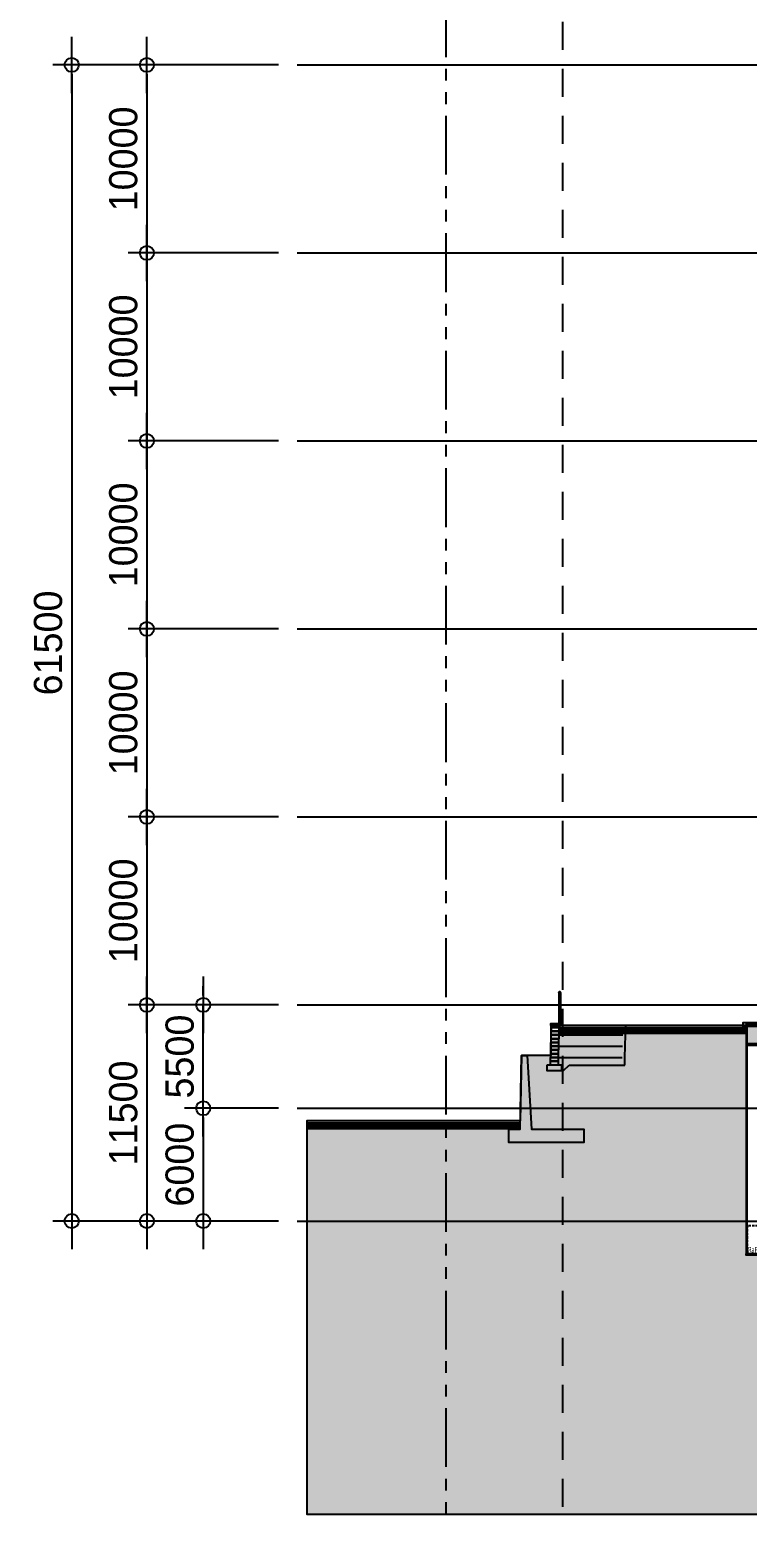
# Model space of a CAD drawing. Header units: millimetres. Extents: x 35054840 to 35483341, y -1288013 to -991013.
# Drawn here: x 35118152 to 35156326, y -1119859 to -1040886 of the extents above; entities that cross this region are included whole.
import ezdxf

# ---------------------------------------------------------------- set-up
doc = ezdxf.new("R2010")
doc.units = ezdxf.units.MM
doc.header["$LTSCALE"] = 1000
doc.header["$MEASUREMENT"] = 0
doc.header["$PDSIZE"] = -10
for name, pattern in [('-HID', [2.5, 1.5, -1]), ('HID', [2.5, 1.5, -1]), ('HIDDEN2', [0.1875, 0.125, -0.0625]), ('PHANTOM2', [1.25, 0.625, -0.125, 0.125, -0.125, 0.125, -0.125])]:
    doc.linetypes.add(name, pattern=pattern)
doc.layers.get('0').update_dxf_attribs({"linetype": 'CONTINUOUS'})
doc.layers.get('Defpoints').update_dxf_attribs({"color": 161, "linetype": 'CONTINUOUS'})
for name, color, linetype in [('250', 250, 'CONTINUOUS'), ('251', 251, 'CONTINUOUS'), ('cen', 1, 'CONTINUOUS'), ('con', 2, 'CONTINUOUS'), ('CS-CONC', 4, 'CONTINUOUS'), ('FIN', 9, 'CONTINUOUS'), ('FIN-2', 9, 'CONTINUOUS'), ('HAT-252', 252, 'CONTINUOUS'), ('KZ_횡단_계획선', 3, 'CONTINUOUS'), ('LAND-2', 4, 'CONTINUOUS'), ('NDIM', 7, 'CONTINUOUS'), ('wire-meshes', 1, 'CONTINUOUS'), ('건축선 후퇴', 3, '-HID'), ('대지', 1, 'PHANTOM2'), ('벽배수판', 3, 'CONTINUOUS'), ('보강토옹벽', 7, 'CONTINUOUS'), ('주주', 210, 'CONTINUOUS'), ('주주캡', 4, 'CONTINUOUS')]:
    doc.layers.add(name, color=color, linetype=linetype)
doc.layers.add('Defpionits(Foundation)', color=161, linetype='HIDDEN2', plot=False)
doc.styles.add('CGS', font='cgse', dxfattribs={"bigfont": 'cgs'})
doc.styles.add('TE', font='malgun_0.ttf')
doc.dimstyles.new('NDIM 1200', dxfattribs={"dimscale": 500, "dimtxt": 3, "dimasz": 1, "dimexe": 2, "dimexo": 2, "dimgap": 1, "dimtad": 1, "dimdec": 0, "dimdsep": 46, "dimtxsty": 'CGS', "dimblk": 'DOT0', "dimcen": 1, "dimdle": 8, "dimclrd": 2, "dimclre": 2, "dimclrt": 2, "dimadec": 0, "dimazin": 0, "dimtfac": 1, "dimtdec": 0, "dimtix": 1, "dimtmove": 2, "dimatfit": 3, "dimldrblk": 'DOT0', "dimfxl": 1, "dimtolj": 1, "dimtzin": 0, "dimlwd": -1, "dimlwe": -1, "dimarcsym": 0})

# ---------------------------------------------------------------- blocks, each defined once
blk = doc.blocks.new('sdfdfgdfgdfg')
at = {"layer": 'cen', "ltscale": 5}
for p, q in [((34490299, -116175), (34770828, -116175)), ((34490299, -126175), (34770828, -126175)), ((34490299, -136175), (34770828, -136175)), ((34490299, -146175), (34770828, -146175)), ((34490299, -156175), (34770828, -156175)), ((34490299, -166175), (34770828, -166175)), ((34490299, -171675), (34770828, -171675)), ((34490299, -177675), (34770828, -177675))]:
    blk.add_line(p, q, dxfattribs=at)
at = {"layer": '건축선 후퇴'}
blk.add_lwpolyline([(34504415, -106382), (34504415, -193275)], dxfattribs=at)
at = {"layer": '대지', "ltscale": 5}
blk.add_lwpolyline([(34498210, -106382), (34498210, -193275)], dxfattribs=at)
blk = doc.blocks.new('DOT0')
blk.add_line((-3, 0), (3, 0))
at = {"color": 6}
blk.add_circle((0, 0), 0.75, dxfattribs=at)
blk = doc.blocks.new('*D133')
at = {"layer": 'Defpoints', "color": 0, "ltscale": 0.4, "transparency": 16777216}
for p in [(35132386, -1042759), (35120386, -1104259), (35132386, -1104259)]:
    blk.add_point(p, dxfattribs=at)
at = {"layer": 'NDIM', "ltscale": 0.4, "transparency": 16777216}
for p, q in [((35131386, -1042759), (35119386, -1042759)), ((35120386, -1043259), (35120386, -1103759)), ((35131386, -1104259), (35119386, -1104259))]:
    blk.add_line(p, q, dxfattribs=at)
at = {"layer": 'NDIM', "ltscale": 0.4, "transparency": 16777216, "xscale": 500, "yscale": 500, "zscale": 500}
for p, rotation in [((35120386, -1042759), 90), ((35120386, -1104259), 270)]:
    blk.add_blockref('DOT0', p, dxfattribs=dict(at, rotation=rotation))
at = {"layer": 'NDIM', "ltscale": 0.4, "transparency": 16777216, "insert": (35119136, -1073509), "char_height": 1500, "attachment_point": 5, "rotation": 90, "style": 'CGS'}
blk.add_mtext('\\A1;61500', dxfattribs=at)
blk = doc.blocks.new('*D134')
at = {"layer": 'Defpoints', "color": 0, "ltscale": 0.4, "transparency": 16777216}
for p in [(35132386, -1082759), (35124386, -1092759), (35132386, -1092759)]:
    blk.add_point(p, dxfattribs=at)
at = {"layer": 'NDIM', "ltscale": 0.4, "transparency": 16777216}
for p, q in [((35131386, -1082759), (35123386, -1082759)), ((35124386, -1083259), (35124386, -1092259)), ((35131386, -1092759), (35123386, -1092759))]:
    blk.add_line(p, q, dxfattribs=at)
at = {"layer": 'NDIM', "ltscale": 0.4, "transparency": 16777216, "xscale": 500, "yscale": 500, "zscale": 500}
for p, rotation in [((35124386, -1082759), 90), ((35124386, -1092759), 270)]:
    blk.add_blockref('DOT0', p, dxfattribs=dict(at, rotation=rotation))
at = {"layer": 'NDIM', "ltscale": 0.4, "transparency": 16777216, "insert": (35123136, -1087759), "char_height": 1500, "attachment_point": 5, "rotation": 90, "style": 'CGS'}
blk.add_mtext('\\A1;10000', dxfattribs=at)
blk = doc.blocks.new('*D135')
at = {"layer": 'Defpoints', "color": 0, "ltscale": 0.4, "transparency": 16777216}
for p in [(35132386, -1098259), (35127386, -1104259), (35132386, -1104259)]:
    blk.add_point(p, dxfattribs=at)
at = {"layer": 'NDIM', "ltscale": 0.4, "transparency": 16777216}
for p, q in [((35131386, -1098259), (35126386, -1098259)), ((35127386, -1098759), (35127386, -1103759)), ((35131386, -1104259), (35126386, -1104259))]:
    blk.add_line(p, q, dxfattribs=at)
at = {"layer": 'NDIM', "ltscale": 0.4, "transparency": 16777216, "xscale": 500, "yscale": 500, "zscale": 500}
for p, rotation in [((35127386, -1098259), 90), ((35127386, -1104259), 270)]:
    blk.add_blockref('DOT0', p, dxfattribs=dict(at, rotation=rotation))
at = {"layer": 'NDIM', "ltscale": 0.4, "transparency": 16777216, "insert": (35126136, -1101259), "char_height": 1500, "attachment_point": 5, "rotation": 90, "style": 'CGS'}
blk.add_mtext('\\A1;6000', dxfattribs=at)
blk = doc.blocks.new('*D136')
at = {"layer": 'Defpoints', "color": 0, "ltscale": 0.4, "transparency": 16777216}
for p in [(35132386, -1072759), (35124386, -1082759), (35132386, -1082759)]:
    blk.add_point(p, dxfattribs=at)
at = {"layer": 'NDIM', "ltscale": 0.4, "transparency": 16777216}
for p, q in [((35131386, -1072759), (35123386, -1072759)), ((35124386, -1073259), (35124386, -1082259)), ((35131386, -1082759), (35123386, -1082759))]:
    blk.add_line(p, q, dxfattribs=at)
at = {"layer": 'NDIM', "ltscale": 0.4, "transparency": 16777216, "xscale": 500, "yscale": 500, "zscale": 500}
for p, rotation in [((35124386, -1072759), 90), ((35124386, -1082759), 270)]:
    blk.add_blockref('DOT0', p, dxfattribs=dict(at, rotation=rotation))
at = {"layer": 'NDIM', "ltscale": 0.4, "transparency": 16777216, "insert": (35123136, -1077759), "char_height": 1500, "attachment_point": 5, "rotation": 90, "style": 'CGS'}
blk.add_mtext('\\A1;10000', dxfattribs=at)
blk = doc.blocks.new('*D137')
at = {"layer": 'Defpoints', "color": 0, "ltscale": 0.4, "transparency": 16777216}
for p in [(35132386, -1062759), (35124386, -1072759), (35132386, -1072759)]:
    blk.add_point(p, dxfattribs=at)
at = {"layer": 'NDIM', "ltscale": 0.4, "transparency": 16777216}
for p, q in [((35131386, -1062759), (35123386, -1062759)), ((35124386, -1063259), (35124386, -1072259)), ((35131386, -1072759), (35123386, -1072759))]:
    blk.add_line(p, q, dxfattribs=at)
at = {"layer": 'NDIM', "ltscale": 0.4, "transparency": 16777216, "xscale": 500, "yscale": 500, "zscale": 500}
for p, rotation in [((35124386, -1062759), 90), ((35124386, -1072759), 270)]:
    blk.add_blockref('DOT0', p, dxfattribs=dict(at, rotation=rotation))
at = {"layer": 'NDIM', "ltscale": 0.4, "transparency": 16777216, "insert": (35123136, -1067759), "char_height": 1500, "attachment_point": 5, "rotation": 90, "style": 'CGS'}
blk.add_mtext('\\A1;10000', dxfattribs=at)
blk = doc.blocks.new('*D138')
at = {"layer": 'Defpoints', "color": 0, "ltscale": 0.4, "transparency": 16777216}
for p in [(35132386, -1052759), (35124386, -1062759), (35132386, -1062759)]:
    blk.add_point(p, dxfattribs=at)
at = {"layer": 'NDIM', "ltscale": 0.4, "transparency": 16777216}
for p, q in [((35131386, -1052759), (35123386, -1052759)), ((35124386, -1053259), (35124386, -1062259)), ((35131386, -1062759), (35123386, -1062759))]:
    blk.add_line(p, q, dxfattribs=at)
at = {"layer": 'NDIM', "ltscale": 0.4, "transparency": 16777216, "xscale": 500, "yscale": 500, "zscale": 500}
for p, rotation in [((35124386, -1052759), 90), ((35124386, -1062759), 270)]:
    blk.add_blockref('DOT0', p, dxfattribs=dict(at, rotation=rotation))
at = {"layer": 'NDIM', "ltscale": 0.4, "transparency": 16777216, "insert": (35123136, -1057759), "char_height": 1500, "attachment_point": 5, "rotation": 90, "style": 'CGS'}
blk.add_mtext('\\A1;10000', dxfattribs=at)
blk = doc.blocks.new('*D139')
at = {"layer": 'Defpoints', "color": 0, "ltscale": 0.4, "transparency": 16777216}
for p in [(35132386, -1042759), (35124386, -1052759), (35132386, -1052759)]:
    blk.add_point(p, dxfattribs=at)
at = {"layer": 'NDIM', "ltscale": 0.4, "transparency": 16777216}
for p, q in [((35131386, -1042759), (35123386, -1042759)), ((35124386, -1043259), (35124386, -1052259)), ((35131386, -1052759), (35123386, -1052759))]:
    blk.add_line(p, q, dxfattribs=at)
at = {"layer": 'NDIM', "ltscale": 0.4, "transparency": 16777216, "xscale": 500, "yscale": 500, "zscale": 500}
for p, rotation in [((35124386, -1042759), 90), ((35124386, -1052759), 270)]:
    blk.add_blockref('DOT0', p, dxfattribs=dict(at, rotation=rotation))
at = {"layer": 'NDIM', "ltscale": 0.4, "transparency": 16777216, "insert": (35123136, -1047759), "char_height": 1500, "attachment_point": 5, "rotation": 90, "style": 'CGS'}
blk.add_mtext('\\A1;10000', dxfattribs=at)
blk = doc.blocks.new('*D140')
at = {"layer": 'Defpoints', "color": 0, "ltscale": 0.4, "transparency": 16777216}
for p in [(35127386, -1092759), (35132386, -1092759), (35132386, -1098259)]:
    blk.add_point(p, dxfattribs=at)
at = {"layer": 'NDIM', "ltscale": 0.4, "transparency": 16777216}
for p, q in [((35127386, -1092259), (35127386, -1091759)), ((35131386, -1092759), (35126386, -1092759)), ((35127386, -1098259), (35127386, -1092759)), ((35131386, -1098259), (35126386, -1098259)), ((35127386, -1098759), (35127386, -1099259))]:
    blk.add_line(p, q, dxfattribs=at)
at = {"layer": 'NDIM', "ltscale": 0.4, "transparency": 16777216, "xscale": 500, "yscale": 500, "zscale": 500}
for p, rotation in [((35127386, -1092759), 270), ((35127386, -1098259), 90)]:
    blk.add_blockref('DOT0', p, dxfattribs=dict(at, rotation=rotation))
at = {"layer": 'NDIM', "ltscale": 0.4, "transparency": 16777216, "insert": (35126136, -1095509), "char_height": 1500, "attachment_point": 5, "rotation": 90, "style": 'CGS'}
blk.add_mtext('\\A1;5500', dxfattribs=at)
blk = doc.blocks.new('*D141')
at = {"layer": 'Defpoints', "color": 0, "ltscale": 0.4, "transparency": 16777216}
for p in [(35132386, -1092759), (35124386, -1104259), (35132386, -1104259)]:
    blk.add_point(p, dxfattribs=at)
at = {"layer": 'NDIM', "ltscale": 0.4, "transparency": 16777216}
for p, q in [((35131386, -1092759), (35123386, -1092759)), ((35124386, -1093259), (35124386, -1103759)), ((35131386, -1104259), (35123386, -1104259))]:
    blk.add_line(p, q, dxfattribs=at)
at = {"layer": 'NDIM', "ltscale": 0.4, "transparency": 16777216, "xscale": 500, "yscale": 500, "zscale": 500}
for p, rotation in [((35124386, -1092759), 90), ((35124386, -1104259), 270)]:
    blk.add_blockref('DOT0', p, dxfattribs=dict(at, rotation=rotation))
at = {"layer": 'NDIM', "ltscale": 0.4, "transparency": 16777216, "insert": (35123136, -1098509), "char_height": 1500, "attachment_point": 5, "rotation": 90, "style": 'CGS'}
blk.add_mtext('\\A1;11500', dxfattribs=at)
blk = doc.blocks.new('sdfsdfdfgdfg')
at = {"layer": '251', "ltscale": 10000}
h = blk.add_hatch(dxfattribs=at)
h.set_pattern_fill('DASH', color=256, scale=800)
h.set_pattern_definition([(0, (-446000, 856668.77), (100, 100), [100, -100])])
h.paths.add_polyline_path([(34757656, -237230), (34757656, -238140), (34760046, -238140), (34760046, -237230)])
h.paths.add_polyline_path([(34744896, -238140), (34744896, -237330), (34743026, -237330), (34743026, -237840), (34723026, -237840), (34723026, -237190), (34719826, -237190), (34719826, -237840), (34713426, -237840), (34713426, -237230), (34710291, -237230), (34710291, -238140)])
at = {"layer": 'HAT-252', "ltscale": 10000}
h = blk.add_hatch(dxfattribs=at)
h.set_pattern_fill('AR-CONC', color=256, scale=5)
h.set_pattern_definition([(50, (-8600894.388, -1437845.403), (35.86300913, -3.13760675), [3.75, -41.25]), (355, (-8600894.388, -1437845.403), (-6.93756668, 37.609606685), [3, -33]), (100.45144446, (-8600891.4, -1437845.664), (28.925442336, 34.471999548), [3.1870096, -35.0571056]), (46.1842, (-8600894.39, -1437835.403), (53.362066534, -8.27596404), [5.625, -61.875]), (96.63563549, (-8600889.94, -1437836.09), (46.733097284, 48.70593004), [4.7805171, -52.585688]), (351.18416399, (-8600894.39, -1437835.4), (46.73309725, 48.70593001), [4.5, -49.50000005]), (21, (-8600889.388, -1437837.903), (29.845352606, -20.130944533), [3.75, -41.25]), (326, (-8600889.388, -1437837.903), (12.165766596, 36.257502252), [3, -33]), (71.45144474, (-8600886.9, -1437839.58), (42.011118836, 16.12655764), [3.1870095, -35.0571056]), (37.5, (-8600894.388, -1437845.403), (0.607992766, 16.6446926916), [0, -32.6, 0, -33.5, 0, -33.125]), (7.5, (-8600894.388, -1437845.403), (13.153476872, 19.720585594), [0, -19.1, 0, -31.85, 0, -12.625]), (327.5, (-8600905.538, -1437845.403), (26.6911218086, -1.1277435867), [0, -12.5, 0, -39, 0, -51.75]), (317.5, (-8600910.538, -1437845.403), (29.159308467, 5.005249117), [0, -16.25, 0, -25.9, 0, -36.75])])
h.paths.add_polyline_path([(34710291, -237100), (34710291, -237130), (34713426, -237130), (34713426, -237100)])
at = {"layer": 'HAT-252', "ltscale": 100}
h = blk.add_hatch(dxfattribs=at)
h.set_pattern_fill('GOST_GROUND', color=256, scale=30)
h.set_pattern_definition([(45, (-449100, 856928.77), (424.2640687, -3e-14), [600]), (45, (-449010, 856928.77), (424.2640687, -3e-14), [600]), (45, (-448920, 856928.77), (424.2640687, -3e-14), [600])])
h.paths.add_polyline_path([(34710291, -237130), (34710291, -237230), (34713426, -237230), (34713426, -237130)])
at = {"layer": '251', "ltscale": 0.5}
blk.add_line((34713426, -237040), (34710291, -237040), dxfattribs=at)
at = {"layer": '251', "ltscale": 10000}
blk.add_line((34710291, -238140), (34710291, -237230), dxfattribs=at)
at = {"layer": '251', "ltscale": 0.5}
for points in [[(34710291, -237100), (34713426, -237100)], [(34710291, -237130), (34713426, -237130)], [(34710291, -237230), (34713426, -237230)], [(34710291, -238140), (34745016, -238140)]]:
    blk.add_lwpolyline(points, dxfattribs=at)
at = {"layer": 'con', "ltscale": 1000}
blk.add_lwpolyline([(34710326, -238240), (34745026, -238240), (34745026, -236540)], dxfattribs=at)
at = {"layer": 'HAT-252', "linetype": 'HID', "ltscale": 0.2}
blk.add_lwpolyline([(34710316, -238230), (34745016, -238230), (34745016, -237190)], dxfattribs=at)
at = {"layer": 'wire-meshes', "linetype": 'HID', "ltscale": 0.1}
blk.add_lwpolyline([(34710326, -238190), (34745016, -238190)], dxfattribs=at)
blk = doc.blocks.new('RaPF4 SEC')
at = {"layer": 'Defpionits(Foundation)'}
blk.add_lwpolyline([(0, 400), (3000, 400), (3000, 1900), (0, 1900)], close=True, dxfattribs=at)
at = {"layer": 'Defpionits(Foundation)', "style": 'TE', "width": 0.6}
blk.add_text('RaPF4 : 3,000x6,000x1,500', height=300, dxfattribs=at).set_placement((43, 476))
blk = doc.blocks.new('경계휀스-H1800')
at = {"layer": '주주'}
for p, q in [((0, 1758), (0, 0)), ((76, 1758), (76, 0)), ((0, 0), (76, 0))]:
    blk.add_line(p, q, dxfattribs=at)
at = {"layer": '주주캡', "extrusion": (0, 1, 0)}
for p, q in [((-2, 1758), (-2, 1769)), ((-2, 1758), (78, 1758)), ((1, 1772), (75, 1772)), ((32, 1791), (44, 1791)), ((78, 1758), (78, 1769))]:
    blk.add_line(p, q, dxfattribs=at)
at = {"layer": '주주캡'}
for centre, radius, start, end in [((1, 1769), 3, 90, 180), ((1, 1773), 1, 270, 345.43553), ((26, 1767), 24.4, 155.4041, 165.43553), ((20, 1776), 16, 70.8104, 176.79599), ((26, 1767), 24.4, 90.75013, 92.20228), ((42, 1783), 18.4, 116.97323, 152.32343), ((38, 1789), 11.4, 90.8552, 114.21582), ((38, 1789), 11.4, 65.78418, 89.1448), ((34, 1783), 18.4, 27.67657, 63.02677), ((51, 1767), 24.4, 87.79772, 89.24987), ((57, 1776), 16, 3.20401, 109.1896), ((51, 1767), 24.4, 14.56447, 24.5959), ((75, 1773), 1, 194.56447, 270), ((75, 1769), 3, 0, 90)]:
    blk.add_arc(centre, radius, start, end, dxfattribs=at)
for points, knots in [([(25, 1791), (25, 1791), (25, 1791), (25, 1791), (25, 1791), (25, 1791), (24, 1791), (24, 1791), (24, 1791), (23, 1791), (22, 1791), (19, 1790), (16, 1789), (13, 1787), (12, 1786), (10, 1785), (9, 1784), (7, 1782), (6, 1781), (5, 1779), (5, 1778), (4, 1778), (4, 1777), (4, 1777), (4, 1777), (4, 1777), (4, 1777), (4, 1777)], [-16.912538, -16.912538, -16.912538, -16.912538, -16.897164, -16.897164, -16.400638, -16.400638, -15.654716, -15.654716, -14.643983, -14.643983, -12.960851, -12.960851, -9.314563, -9.314563, -7.585116, -7.585116, -5.797846, -5.797846, -3.706527, -3.706527, -2.391655, -2.391655, -1.148, -1.148, -0.462096, -0.462096, 0, 0, 0, 0]), ([(19, 1781), (20, 1783), (20, 1784), (21, 1786), (22, 1787), (23, 1789), (24, 1790), (26, 1791), (27, 1792), (29, 1792), (30, 1792), (32, 1791), (32, 1791), (33, 1791)], [5.117402, 5.117402, 5.117402, 5.117402, 5.40531, 5.40531, 5.693218, 5.693218, 5.981126, 5.981126, 6.235328, 6.235328, 6.436027, 6.436027, 6.556942, 6.556942, 6.556942, 6.556942]), ([(21, 1777), (21, 1777), (21, 1777), (20, 1777), (20, 1777), (20, 1777), (20, 1778), (19, 1779), (19, 1779), (19, 1781), (19, 1781), (19, 1781)], [-33.466678, -33.466678, -33.466678, -33.466678, -32.975849, -32.975849, -32.24217, -32.24217, -31.005463, -31.005463, -29.245158, -29.245158, -28.411751, -28.411751, -28.411751, -28.411751]), ([(33, 1791), (33, 1791), (33, 1791), (33, 1791), (33, 1791), (32, 1790), (31, 1790), (29, 1788), (29, 1787), (28, 1785), (27, 1784), (26, 1782), (25, 1781), (24, 1779), (24, 1779), (23, 1778), (22, 1777), (22, 1777), (22, 1777), (21, 1777), (21, 1777), (21, 1777)], [-15.03923, -15.03923, -15.03923, -15.03923, -14.69959, -14.69959, -13.428264, -13.428264, -9.906503, -9.906503, -8.021319, -8.021319, -6.178594, -6.178594, -3.935214, -3.935214, -2.5321, -2.5321, -1.221661, -1.221661, -0.491657, -0.491657, 0, 0, 0, 0]), ([(57, 1781), (57, 1783), (56, 1784), (55, 1786), (55, 1787), (53, 1789), (52, 1790), (50, 1791), (49, 1792), (47, 1792), (46, 1792), (45, 1791), (44, 1791), (44, 1791)], [5.117402, 5.117402, 5.117402, 5.117402, 5.40531, 5.40531, 5.693218, 5.693218, 5.981126, 5.981126, 6.235328, 6.235328, 6.436027, 6.436027, 6.556942, 6.556942, 6.556942, 6.556942]), ([(56, 1777), (55, 1777), (55, 1777), (55, 1777), (55, 1777), (54, 1777), (54, 1778), (53, 1779), (52, 1779), (51, 1781), (50, 1783), (49, 1785), (49, 1786), (47, 1787), (47, 1788), (45, 1790), (45, 1790), (44, 1791), (44, 1791), (44, 1791), (44, 1791), (44, 1791)], [-33.466678, -33.466678, -33.466678, -33.466678, -32.975849, -32.975849, -32.24217, -32.24217, -31.005463, -31.005463, -29.245158, -29.245158, -26.856555, -26.856555, -25.069127, -25.069127, -23.20804, -23.20804, -20.211668, -20.211668, -18.774506, -18.774506, -18.224646, -18.224646, -18.224646, -18.224646]), ([(73, 1777), (73, 1777), (73, 1777), (73, 1777), (73, 1777), (73, 1777), (73, 1777), (72, 1778), (72, 1778), (71, 1779), (71, 1780), (69, 1782), (68, 1783), (66, 1786), (65, 1786), (62, 1788), (61, 1789), (58, 1790), (56, 1790), (54, 1791), (53, 1791), (53, 1791), (52, 1791), (52, 1791), (52, 1791), (52, 1791), (52, 1791), (52, 1791)], [-33.919985, -33.919985, -33.919985, -33.919985, -33.773856, -33.773856, -33.270544, -33.270544, -32.429006, -32.429006, -31.038193, -31.038193, -29.107612, -29.107612, -26.50308, -26.50308, -24.666168, -24.666168, -22.819666, -22.819666, -20.176355, -20.176355, -18.850515, -18.850515, -17.938495, -17.938495, -17.361725, -17.361725, -16.912538, -16.912538, -16.912538, -16.912538]), ([(57, 1781), (57, 1781), (57, 1780), (57, 1779), (57, 1779), (57, 1778), (57, 1777), (56, 1777), (56, 1777), (56, 1777), (56, 1777), (56, 1777)], [-4.985141, -4.985141, -4.985141, -4.985141, -3.935214, -3.935214, -2.5321, -2.5321, -1.221661, -1.221661, -0.491657, -0.491657, 0, 0, 0, 0])]:
    blk.add_open_spline(points, degree=3, knots=knots, dxfattribs=at)

msp = doc.modelspace()

# ---------------------------------------------------------------- hatches: boundary and pattern name
at = {"layer": '250', "ltscale": 0.5}
h = msp.add_hatch(dxfattribs=at)
h.set_pattern_fill('DOTS', color=256, scale=10000)
h.paths.add_polyline_path([(35132886.2, -1098928.9), (35132886.2, -1119858.9), (35412914.7, -1119858.9), (35412914.7, -1094258.9), (35383510.8, -1094258.9), (35383510.8, -1104808.9), (35383510.8, -1106757.2), (35383510.8, -1106808.9), (35368225.8, -1106808.9), (35368225.8, -1105108.9), (35204525.8, -1105108.9), (35204525.8, -1105408.9), (35201525.8, -1105408.9), (35201525.8, -1103808.9), (35193025.8, -1103808.9), (35193025.8, -1105408.9), (35190025.8, -1105408.9), (35190025.8, -1103808.9), (35181525.8, -1103808.9), (35181525.8, -1106309.9), (35178525.8, -1106309.9), (35178525.8, -1104808.9), (35170025.8, -1104808.9), (35170025.8, -1106408.9), (35167025.8, -1106408.9), (35167025.8, -1105008.9), (35159325.8, -1105008.9), (35159325.8, -1106008.9), (35156265.8, -1106008.9), (35156278.3, -1105858.9), (35156290.8, -1105858.9), (35156290.8, -1094558.9), (35156295.8, -1094158.9), (35145866.6, -1094158.9), (35145866.6, -1095458.9), (35144315.5, -1095458.9), (35144246.1, -1098928.9)])

# ---------------------------------------------------------------- linework, layer by layer
at = {"ltscale": 0.1}
for points in [[(35146296.6, -1094258.9), (35156295.8, -1094258.9)], [(35146301.6, -1094058.9), (35156295.8, -1094058.9)], [(35146301.6, -1094158.9), (35156295.8, -1094158.9)], [(35146306.6, -1093958.9), (35156295.8, -1093958.9)], [(35132886.2, -1099028.9), (35144244.1, -1099028.9)], [(35132886.2, -1099128.9), (35144242.1, -1099128.9)], [(35132886.2, -1099228.9), (35144240.1, -1099228.9)], [(35132886.2, -1099328.9), (35144238.1, -1099328.9)]]:
    msp.add_lwpolyline(points, dxfattribs=at)
at = {"layer": 'con', "ltscale": 0.1}
msp.add_lwpolyline([(35156325.8, -1105808.9), (35156325.8, -1094908.9)], dxfattribs=at)
at = {"layer": 'CS-CONC'}
msp.add_lwpolyline([(35144465.5, -1095458.9), (35144465.5, -1095458.9), (35144615.5, -1095458.9), (35144615.5, -1095458.9), (35144837.1, -1099378.9), (35147637.1, -1099378.9), (35147637.1, -1100078.9), (35143637.1, -1100078.9), (35143637.1, -1099378.9), (35144237.1, -1099378.9), (35144315.5, -1095458.9)], close=True, dxfattribs=at)
at = {"layer": 'Defpoints'}
msp.add_lwpolyline([(35159325.8, -1106008.9), (35156265.8, -1106008.9), (35156278.3, -1106008.9), (35156290.8, -1106008.9), (35156290.8, -1094558.9), (35156295.8, -1094158.9), (35145866.6, -1094158.9), (35145866.6, -1095458.9), (35144315.5, -1095458.9), (35144246.1, -1098928.9), (35132886.2, -1098928.9), (35132886.2, -1119858.9), (35412914.7, -1119858.9)], dxfattribs=at)
at = {"layer": 'FIN', "ltscale": 0.1}
msp.add_lwpolyline([(35159385.8, -1106068.9), (35156265.8, -1106068.9), (35156265.8, -1106008.9), (35159325.8, -1106008.9)], dxfattribs=at)
at = {"layer": 'FIN-2', "ltscale": 0.1}
msp.add_lwpolyline([(35156325.8, -1105808.9), (35156290.8, -1105808.9), (35156290.8, -1094808.9)], dxfattribs=at)
at = {"layer": 'HAT-252', "linetype": 'HID', "ltscale": 0.2}
msp.add_lwpolyline([(35156315.8, -1105808.9), (35156315.8, -1094898.9)], dxfattribs=at)
at = {"layer": 'KZ_횡단_계획선'}
msp.add_lwpolyline([(35159325.8, -1106008.9), (35156325.8, -1106008.9), (35156325.8, -1093858.9), (35145866.6, -1093858.9), (35145866.6, -1095458.9), (35144315.5, -1095458.9), (35144246.1, -1098928.9), (35140297.2, -1098928.9), (35132886.2, -1098928.9)], dxfattribs=at)
at = {"layer": 'LAND-2', "ltscale": 0.1}
msp.add_lwpolyline([(35156290.8, -1093708.9), (35156090.8, -1093708.9), (35156090.8, -1093898.9), (35156290.8, -1093898.9)], close=True, dxfattribs=at)
at = {"layer": '보강토옹벽', "color": 8}
for p, q in [((35145896.6, -1094358.9), (35149696.6, -1094358.9)), ((35145881.6, -1094958.9), (35149681.6, -1094958.9)), ((35145866.6, -1095558.9), (35149666.6, -1095558.9)), ((35146556.6, -1096258.9), (35146856.6, -1095958.9)), ((35146856.6, -1095958.9), (35149816.6, -1095958.9))]:
    msp.add_line(p, q, dxfattribs=at)
for points in [[(35145866.6, -1093858.9), (35145866.6, -1093758.9), (35146216.6, -1093758.9), (35146216.6, -1093858.9), (35145866.6, -1093858.9)], [(35145906.6, -1093958.9), (35145906.6, -1093758.9), (35146306.6, -1093758.9), (35146306.6, -1093958.9), (35145906.6, -1093958.9)], [(35145886.6, -1094758.9), (35145886.6, -1094558.9), (35146286.6, -1094558.9), (35146286.6, -1094758.9), (35145886.6, -1094758.9)], [(35145891.6, -1094558.9), (35145891.6, -1094358.9), (35146291.6, -1094358.9), (35146291.6, -1094558.9), (35145891.6, -1094558.9)], [(35145896.6, -1094358.9), (35145896.6, -1094158.9), (35146296.6, -1094158.9), (35146296.6, -1094358.9), (35145896.6, -1094358.9)], [(35145901.6, -1094158.9), (35145901.6, -1093958.9), (35146301.6, -1093958.9), (35146301.6, -1094158.9), (35145901.6, -1094158.9)], [(35149816.6, -1095958.9), (35149816.6, -1095558.9), (35149831.6, -1094958.9), (35149846.6, -1094358.9), (35149859.1, -1093858.9)], [(35145871.6, -1095358.9), (35145871.6, -1095158.9), (35146271.6, -1095158.9), (35146271.6, -1095358.9), (35145871.6, -1095358.9)], [(35145876.6, -1095158.9), (35145876.6, -1094958.9), (35146276.6, -1094958.9), (35146276.6, -1095158.9), (35145876.6, -1095158.9)], [(35145881.6, -1094958.9), (35145881.6, -1094758.9), (35146281.6, -1094758.9), (35146281.6, -1094958.9), (35145881.6, -1094958.9)], [(35145656.6, -1095958.9), (35145656.6, -1096258.9), (35146456.6, -1096258.9), (35146456.6, -1095958.9), (35145656.6, -1095958.9)], [(35145856.6, -1095958.9), (35145856.6, -1095758.9), (35146256.6, -1095758.9), (35146256.6, -1095958.9), (35145856.6, -1095958.9)], [(35145861.6, -1095758.9), (35145861.6, -1095558.9), (35146261.6, -1095558.9), (35146261.6, -1095758.9), (35145861.6, -1095758.9)], [(35145866.6, -1095558.9), (35145866.6, -1095358.9), (35146266.6, -1095358.9), (35146266.6, -1095558.9), (35145866.6, -1095558.9)], [(35146556.6, -1096258.9), (35146456.6, -1096258.9)]]:
    msp.add_lwpolyline(points, dxfattribs=at)

# ---------------------------------------------------------------- block references
msp.add_blockref('sdfdfgdfgdfg', (642087, -926584.2))
at = {"layer": 'Defpionits(Foundation)', "ltscale": 0.1}
msp.add_blockref('RaPF4 SEC', (35156325.8, -1106408.9), dxfattribs=at)
at = {"layer": 'wire-meshes', "linetype": 'HID', "ltscale": 0.1}
msp.add_blockref('sdfsdfdfgdfg', (446000, -856668.8), dxfattribs=at)
at = {"layer": '벽배수판'}
msp.add_blockref('경계휀스-H1800', (35146306.6, -1093858.9), dxfattribs=at)

# ---------------------------------------------------------------- dimensions: what is measured, and where the dimension line sits
at = {"layer": 'NDIM', "ltscale": 0.4}
for base, p1, p2, angle, picture, middle in [((35120386.2, -1104258.9), (35132386.2, -1042758.9), (35132386.2, -1104258.9), 270, '*D133', (35119136.2, -1073508.9)), ((35124386.2, -1052758.9), (35132386.2, -1042758.9), (35132386.2, -1052758.9), 270, '*D139', (35123136.2, -1047758.9)), ((35124386.2, -1062758.9), (35132386.2, -1052758.9), (35132386.2, -1062758.9), 270, '*D138', (35123136.2, -1057758.9)), ((35124386.2, -1072758.9), (35132386.2, -1062758.9), (35132386.2, -1072758.9), 270, '*D137', (35123136.2, -1067758.9)), ((35124386.2, -1082758.9), (35132386.2, -1072758.9), (35132386.2, -1082758.9), 270, '*D136', (35123136.2, -1077758.9)), ((35124386.2, -1092758.9), (35132386.2, -1082758.9), (35132386.2, -1092758.9), 270, '*D134', (35123136.2, -1087758.9)), ((35124386.2, -1104258.9), (35132386.2, -1092758.9), (35132386.2, -1104258.9), 90, '*D141', (35123136.2, -1098508.9)), ((35127386.2, -1092758.9), (35132386.2, -1098258.9), (35132386.2, -1092758.9), 90, '*D140', (35126136.2, -1095508.9)), ((35127386.2, -1104258.9), (35132386.2, -1098258.9), (35132386.2, -1104258.9), 270, '*D135', (35126136.2, -1101258.9))]:
    dim = msp.add_linear_dim(base=base, p1=p1, p2=p2, angle=angle, dimstyle='NDIM 1200', override={"dimclrd": 256, "dimclre": 256, "dimclrt": 256}, dxfattribs=at)
    dim.commit()
    dim.dimension.update_dxf_attribs({"geometry": picture, "text_midpoint": middle})

doc.saveas('drawing.dxf')
